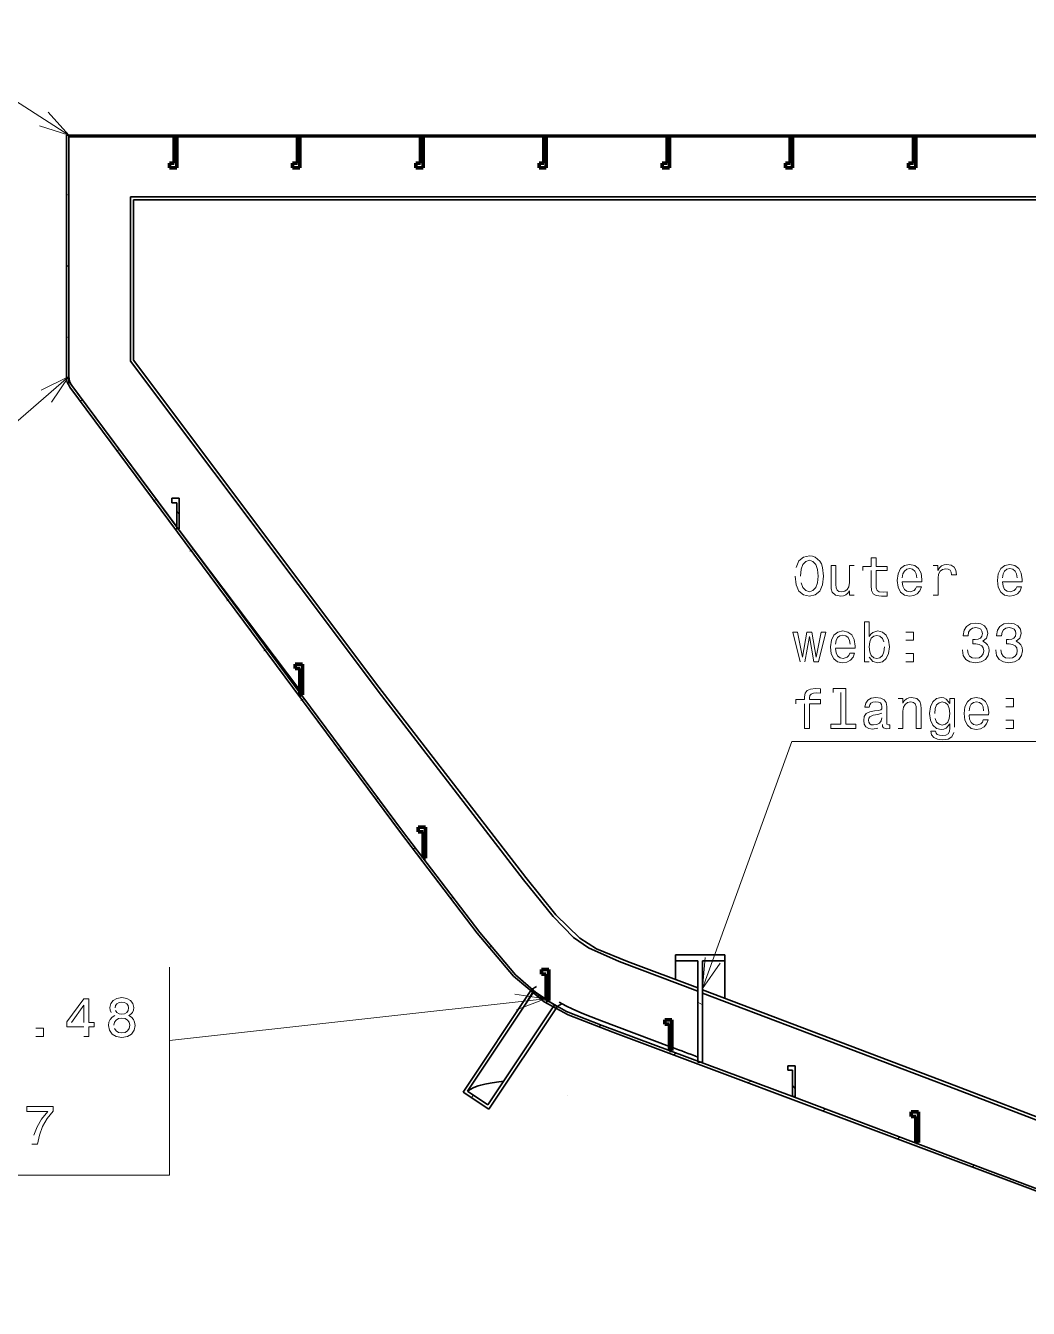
# Model space of a CAD drawing. Extents: x 4.9 to 101.6, y 45 to 121.
# Drawn here: x 20.06 to 47.74, y 48.75 to 84.14 of the extents above; entities that cross this region are included whole.
import ezdxf

# ---------------------------------------------------------------- set-up
doc = ezdxf.new("R2010")
doc.units = 0

msp = doc.modelspace()

# ---------------------------------------------------------------- linework, layer by layer
at = {"color": 5, "lineweight": 13, "ltscale": 0.329288}
msp.add_lwpolyline([(21.25, 81.121), (16.534, 84.139)], dxfattribs=at)
at = {"color": 5, "lineweight": 13}
for points in [[(20.44, 81.378), (21.25, 81.121), (20.677, 81.749)], [(20.773, 73.752), (21.25, 74.457), (20.485, 74.085)], [(41.3, 68.953), (41.327, 68.714), (41.407, 68.538), (41.531, 68.43), (41.693, 68.393), (41.854, 68.43), (41.98, 68.538), (42.058, 68.714), (42.087, 68.953), (42.058, 69.191), (42.024, 69.287), (41.98, 69.367), (41.854, 69.476), (41.778, 69.503), (41.693, 69.514), (41.529, 69.476), (41.405, 69.368), (41.327, 69.192)], [(41.447, 68.953), (41.464, 69.139), (41.514, 69.275), (41.592, 69.358), (41.693, 69.387), (41.793, 69.358), (41.871, 69.273), (41.922, 69.137), (41.94, 68.953), (41.922, 68.768), (41.871, 68.632), (41.793, 68.549), (41.693, 68.521), (41.592, 68.549), (41.514, 68.632), (41.464, 68.767)], [(43.401, 69.102), (43.401, 68.69), (43.41, 68.557), (43.453, 68.465), (43.539, 68.411), (43.684, 68.393), (43.844, 68.4), (43.844, 68.517), (43.727, 68.508), (43.622, 68.52), (43.565, 68.558), (43.54, 68.623), (43.536, 68.713), (43.536, 69.102), (43.844, 69.102), (43.844, 69.217), (43.536, 69.217), (43.536, 69.457), (43.401, 69.457), (43.401, 69.217), (43.168, 69.217), (43.168, 69.102)], [(42.932, 69.244), (42.798, 69.244), (42.798, 68.77), (42.782, 68.659), (42.738, 68.58), (42.669, 68.531), (42.579, 68.515), (42.507, 68.528), (42.461, 68.564), (42.435, 68.627), (42.428, 68.716), (42.428, 69.244), (42.294, 69.244), (42.294, 68.704), (42.298, 68.595), (42.327, 68.505), (42.416, 68.422), (42.559, 68.393), (42.635, 68.404), (42.701, 68.431), (42.758, 68.479), (42.804, 68.547), (42.804, 68.422), (42.932, 68.422)], [(44.26, 68.794), (44.799, 68.794), (44.801, 68.857), (44.776, 69.033), (44.709, 69.165), (44.602, 69.244), (44.459, 69.273), (44.32, 69.243), (44.213, 69.157), (44.144, 69.018), (44.119, 68.834), (44.142, 68.646), (44.211, 68.508), (44.317, 68.422), (44.455, 68.393), (44.574, 68.413), (44.672, 68.465), (44.744, 68.547), (44.785, 68.658), (44.652, 68.658), (44.625, 68.597), (44.585, 68.551), (44.472, 68.514), (44.384, 68.531), (44.318, 68.584), (44.275, 68.672), (44.26, 68.789)], [(44.26, 68.907), (44.277, 69.013), (44.318, 69.091), (44.381, 69.139), (44.464, 69.156), (44.545, 69.139), (44.608, 69.091), (44.646, 69.013), (44.66, 68.907)], [(45.115, 68.422), (45.25, 68.422), (45.25, 68.892), (45.263, 69.005), (45.305, 69.087), (45.372, 69.136), (45.462, 69.152), (45.53, 69.142), (45.58, 69.111), (45.611, 69.059), (45.622, 68.989), (45.758, 68.989), (45.74, 69.113), (45.689, 69.201), (45.605, 69.255), (45.49, 69.273), (45.412, 69.261), (45.344, 69.231), (45.285, 69.178), (45.237, 69.108), (45.237, 69.244), (45.115, 69.244)], [(47.026, 68.794), (47.565, 68.794), (47.567, 68.857), (47.542, 69.033), (47.475, 69.165), (47.368, 69.244), (47.225, 69.273), (47.086, 69.243), (46.979, 69.157), (46.91, 69.018), (46.885, 68.834), (46.908, 68.646), (46.977, 68.508), (47.083, 68.422), (47.221, 68.393), (47.34, 68.413), (47.438, 68.465), (47.51, 68.547), (47.551, 68.658), (47.418, 68.658), (47.391, 68.597), (47.351, 68.551), (47.237, 68.514), (47.15, 68.531), (47.084, 68.584), (47.041, 68.672), (47.026, 68.789)], [(47.026, 68.907), (47.043, 69.013), (47.084, 69.091), (47.147, 69.139), (47.23, 69.156), (47.311, 69.139), (47.374, 69.091), (47.412, 69.013), (47.426, 68.907)], [(43.347, 66.713), (43.447, 66.595), (43.583, 66.557), (43.712, 66.586), (43.815, 66.673), (43.879, 66.812), (43.903, 66.998), (43.879, 67.183), (43.813, 67.321), (43.712, 67.407), (43.583, 67.437), (43.448, 67.397), (43.393, 67.348), (43.347, 67.282), (43.347, 67.685), (43.213, 67.685), (43.213, 66.586), (43.347, 66.586)], [(45.917, 66.919), (45.917, 66.909), (45.942, 66.762), (46.014, 66.651), (46.127, 66.581), (46.277, 66.555), (46.436, 66.581), (46.556, 66.648), (46.633, 66.756), (46.66, 66.893), (46.648, 66.984), (46.614, 67.057), (46.559, 67.114), (46.485, 67.155), (46.585, 67.238), (46.62, 67.37), (46.597, 67.489), (46.531, 67.58), (46.424, 67.636), (46.277, 67.656), (46.139, 67.632), (46.034, 67.564), (45.965, 67.457), (45.942, 67.315), (45.942, 67.304), (46.078, 67.304), (46.09, 67.402), (46.13, 67.472), (46.194, 67.515), (46.285, 67.531), (46.364, 67.518), (46.423, 67.486), (46.458, 67.434), (46.472, 67.364), (46.458, 67.289), (46.421, 67.238), (46.357, 67.207), (46.27, 67.198), (46.21, 67.2), (46.21, 67.079), (46.285, 67.082), (46.381, 67.068), (46.453, 67.031), (46.496, 66.972), (46.512, 66.893), (46.495, 66.805), (46.45, 66.739), (46.38, 66.697), (46.286, 66.684), (46.19, 66.699), (46.119, 66.745), (46.075, 66.818), (46.058, 66.919)], [(46.839, 66.919), (46.839, 66.909), (46.864, 66.762), (46.936, 66.651), (47.049, 66.581), (47.199, 66.555), (47.358, 66.581), (47.478, 66.648), (47.554, 66.756), (47.582, 66.893), (47.57, 66.984), (47.536, 67.057), (47.481, 67.114), (47.407, 67.155), (47.507, 67.238), (47.542, 67.37), (47.519, 67.489), (47.453, 67.58), (47.346, 67.636), (47.199, 67.656), (47.061, 67.632), (46.956, 67.564), (46.887, 67.457), (46.864, 67.315), (46.864, 67.304), (47, 67.304), (47.012, 67.402), (47.052, 67.472), (47.116, 67.515), (47.207, 67.531), (47.286, 67.518), (47.345, 67.486), (47.38, 67.434), (47.394, 67.364), (47.38, 67.289), (47.343, 67.238), (47.279, 67.207), (47.192, 67.198), (47.132, 67.2), (47.132, 67.079), (47.207, 67.082), (47.303, 67.068), (47.375, 67.031), (47.418, 66.972), (47.433, 66.893), (47.417, 66.805), (47.372, 66.739), (47.302, 66.697), (47.208, 66.684), (47.112, 66.699), (47.041, 66.745), (46.997, 66.818), (46.98, 66.919)], [(41.571, 66.586), (41.693, 67.284), (41.816, 66.586), (41.945, 66.586), (42.147, 67.408), (42.016, 67.408), (41.88, 66.71), (41.759, 67.408), (41.626, 67.408), (41.505, 66.71), (41.369, 67.408), (41.24, 67.408), (41.442, 66.586)], [(42.416, 66.958), (42.955, 66.958), (42.957, 67.021), (42.932, 67.197), (42.865, 67.328), (42.758, 67.408), (42.615, 67.437), (42.476, 67.407), (42.369, 67.321), (42.3, 67.181), (42.275, 66.998), (42.298, 66.809), (42.367, 66.671), (42.473, 66.586), (42.611, 66.557), (42.73, 66.576), (42.828, 66.628), (42.9, 66.711), (42.942, 66.821), (42.808, 66.821), (42.781, 66.76), (42.741, 66.714), (42.628, 66.678), (42.54, 66.694), (42.474, 66.748), (42.432, 66.835), (42.416, 66.953)], [(42.416, 67.071), (42.433, 67.177), (42.474, 67.255), (42.537, 67.302), (42.62, 67.319), (42.701, 67.302), (42.764, 67.255), (42.802, 67.177), (42.816, 67.071)], [(43.765, 66.998), (43.75, 66.86), (43.709, 66.759), (43.643, 66.697), (43.56, 66.678), (43.47, 66.697), (43.404, 66.759), (43.363, 66.858), (43.349, 66.998), (43.363, 67.135), (43.404, 67.235), (43.47, 67.295), (43.56, 67.316), (43.643, 67.295), (43.709, 67.233), (43.75, 67.134)], [(44.354, 67.18), (44.565, 67.18), (44.565, 67.408), (44.354, 67.408)], [(44.354, 66.586), (44.565, 66.586), (44.565, 66.814), (44.354, 66.814)], [(41.563, 65.429), (41.563, 64.749), (41.698, 64.749), (41.698, 65.429), (42.004, 65.429), (42.004, 65.544), (41.698, 65.544), (41.698, 65.595), (41.709, 65.656), (41.744, 65.697), (41.804, 65.722), (41.889, 65.731), (42.004, 65.725), (42.004, 65.841), (41.859, 65.849), (41.727, 65.835), (41.635, 65.794), (41.58, 65.722), (41.563, 65.619), (41.563, 65.544), (41.317, 65.544), (41.317, 65.429)], [(42.566, 65.736), (42.566, 64.863), (42.289, 64.863), (42.289, 64.749), (42.977, 64.749), (42.977, 64.863), (42.701, 64.863), (42.701, 65.849), (42.355, 65.849), (42.355, 65.736)], [(43.709, 64.857), (43.709, 64.852), (43.716, 64.8), (43.739, 64.763), (43.836, 64.734), (43.911, 64.746), (43.911, 64.85), (43.879, 64.846), (43.836, 64.866), (43.828, 64.927), (43.828, 65.353), (43.81, 65.461), (43.756, 65.538), (43.663, 65.584), (43.531, 65.601), (43.403, 65.582), (43.308, 65.53), (43.248, 65.449), (43.228, 65.342), (43.228, 65.333), (43.349, 65.333), (43.36, 65.397), (43.393, 65.443), (43.448, 65.471), (43.527, 65.481), (43.602, 65.474), (43.655, 65.451), (43.687, 65.411), (43.698, 65.356), (43.692, 65.291), (43.667, 65.259), (43.606, 65.244), (43.491, 65.232), (43.36, 65.204), (43.266, 65.155), (43.211, 65.079), (43.194, 64.965), (43.21, 64.864), (43.257, 64.789), (43.334, 64.742), (43.439, 64.725), (43.582, 64.757)], [(44.142, 64.749), (44.277, 64.749), (44.277, 65.224), (44.291, 65.333), (44.335, 65.412), (44.404, 65.461), (44.496, 65.48), (44.57, 65.465), (44.615, 65.423), (44.638, 65.354), (44.646, 65.262), (44.646, 64.749), (44.781, 64.749), (44.781, 65.29), (44.775, 65.399), (44.747, 65.489), (44.657, 65.572), (44.516, 65.601), (44.438, 65.59), (44.372, 65.561), (44.315, 65.512), (44.271, 65.446), (44.271, 65.572), (44.142, 65.572)], [(45.704, 64.786), (45.704, 65.572), (45.576, 65.572), (45.576, 65.438), (45.47, 65.559), (45.406, 65.59), (45.334, 65.601), (45.204, 65.57), (45.103, 65.484), (45.037, 65.347), (45.014, 65.161), (45.037, 64.974), (45.103, 64.837), (45.204, 64.749), (45.334, 64.72), (45.407, 64.731), (45.469, 64.758), (45.576, 64.875), (45.576, 64.758), (45.564, 64.667), (45.53, 64.601), (45.465, 64.562), (45.369, 64.549), (45.285, 64.558), (45.225, 64.581), (45.19, 64.621), (45.179, 64.674), (45.049, 64.674), (45.049, 64.668), (45.069, 64.57), (45.13, 64.497), (45.228, 64.449), (45.361, 64.432), (45.521, 64.455), (45.626, 64.52), (45.686, 64.631)], [(45.153, 65.161), (45.167, 65.298), (45.208, 65.399), (45.273, 65.458), (45.358, 65.48), (45.449, 65.458), (45.516, 65.399), (45.557, 65.298), (45.573, 65.161), (45.557, 65.022), (45.516, 64.922), (45.449, 64.861), (45.358, 64.841), (45.273, 64.861), (45.208, 64.922), (45.167, 65.023)], [(46.104, 65.121), (46.643, 65.121), (46.645, 65.184), (46.62, 65.36), (46.553, 65.492), (46.446, 65.572), (46.303, 65.601), (46.164, 65.57), (46.057, 65.484), (45.988, 65.345), (45.963, 65.161), (45.986, 64.973), (46.055, 64.835), (46.161, 64.749), (46.299, 64.72), (46.418, 64.74), (46.516, 64.792), (46.588, 64.875), (46.629, 64.985), (46.496, 64.985), (46.469, 64.924), (46.429, 64.878), (46.315, 64.841), (46.228, 64.858), (46.162, 64.912), (46.119, 64.999), (46.104, 65.117)], [(46.104, 65.235), (46.121, 65.34), (46.162, 65.419), (46.225, 65.466), (46.308, 65.483), (46.389, 65.466), (46.452, 65.419), (46.49, 65.34), (46.504, 65.235)], [(47.12, 65.344), (47.331, 65.344), (47.331, 65.572), (47.12, 65.572)], [(43.694, 65.037), (43.675, 64.958), (43.626, 64.896), (43.553, 64.857), (43.462, 64.843), (43.404, 64.85), (43.363, 64.875), (43.337, 64.918), (43.329, 64.978), (43.335, 65.031), (43.36, 65.069), (43.458, 65.112), (43.582, 65.131), (43.694, 65.167)], [(47.12, 64.749), (47.331, 64.749), (47.331, 64.978), (47.12, 64.978)], [(38.745, 57.576), (41.207, 64.388), (58.75, 64.388)], [(38.817, 58.423), (38.745, 57.576), (39.231, 58.274)], [(8.921, 58.163), (8.921, 52.423), (24.024, 52.423), (24.024, 58.163)], [(33.608, 56.979), (34.4, 57.289), (33.56, 57.417)], [(21.662, 56.249), (21.8, 56.249), (21.8, 56.513), (21.951, 56.513), (21.951, 56.635), (21.8, 56.635), (21.8, 57.289), (21.66, 57.289), (21.195, 56.648), (21.195, 56.513), (21.662, 56.513)], [(21.323, 56.635), (21.662, 57.112), (21.662, 56.635)], [(22.522, 56.822), (22.444, 56.779), (22.391, 56.72), (22.357, 56.645), (22.346, 56.554), (22.371, 56.418), (22.441, 56.312), (22.556, 56.245), (22.712, 56.219), (22.867, 56.245), (22.982, 56.312), (23.052, 56.418), (23.078, 56.554), (23.066, 56.645), (23.034, 56.72), (22.979, 56.779), (22.902, 56.822), (22.963, 56.859), (23.006, 56.91), (23.032, 56.971), (23.042, 57.046), (23.017, 57.155), (22.953, 57.242), (22.849, 57.299), (22.712, 57.32), (22.574, 57.299), (22.47, 57.242), (22.404, 57.155), (22.381, 57.046), (22.389, 56.971), (22.415, 56.91)], [(22.527, 57.034), (22.539, 57.101), (22.576, 57.153), (22.634, 57.185), (22.712, 57.197), (22.789, 57.185), (22.847, 57.153), (22.884, 57.101), (22.898, 57.034), (22.884, 56.965), (22.847, 56.911), (22.789, 56.876), (22.712, 56.865), (22.634, 56.877), (22.576, 56.911), (22.539, 56.965)], [(34.4, 57.289), (24.024, 56.134)], [(22.493, 56.557), (22.507, 56.638), (22.551, 56.7), (22.62, 56.74), (22.712, 56.753), (22.803, 56.74), (22.872, 56.7), (22.916, 56.638), (22.931, 56.557), (22.916, 56.47), (22.872, 56.404), (22.803, 56.361), (22.712, 56.347), (22.62, 56.361), (22.551, 56.404), (22.507, 56.47)], [(20.337, 56.249), (20.549, 56.249), (20.549, 56.478), (20.337, 56.478)], [(20.23, 53.273), (20.385, 53.273), (20.435, 53.526), (20.524, 53.762), (20.65, 53.981), (20.814, 54.186), (20.814, 54.313), (20.085, 54.313), (20.085, 54.174), (20.667, 54.174), (20.498, 53.967), (20.371, 53.751), (20.282, 53.521)]]:
    msp.add_lwpolyline(points, dxfattribs=at)
at = {"color": 7, "lineweight": 35, "ltscale": 0.004}
for points in [[(21.182, 81.121), (21.25, 81.121)], [(21.182, 81.121), (21.25, 81.121)], [(24.158, 81.07), (24.226, 81.07)], [(24.158, 81.07), (24.226, 81.07)], [(27.559, 81.07), (27.628, 81.07)], [(27.559, 81.07), (27.628, 81.07)], [(30.961, 81.07), (31.029, 81.07)], [(30.961, 81.07), (31.029, 81.07)], [(34.362, 81.07), (34.43, 81.07)], [(34.362, 81.07), (34.43, 81.07)], [(37.763, 81.07), (37.831, 81.07)], [(37.763, 81.07), (37.831, 81.07)], [(41.164, 81.07), (41.232, 81.07)], [(41.164, 81.07), (41.232, 81.07)], [(44.566, 81.07), (44.634, 81.07)], [(44.566, 81.07), (44.634, 81.07)], [(24.226, 70.251), (24.294, 70.251)], [(24.226, 70.251), (24.294, 70.251)], [(27.628, 65.672), (27.696, 65.672)], [(27.628, 65.672), (27.696, 65.672)], [(31.029, 61.169), (31.097, 61.169)], [(31.029, 61.169), (31.097, 61.169)], [(34.43, 57.244), (34.498, 57.244)], [(34.43, 57.244), (34.498, 57.244)], [(37.831, 55.858), (37.899, 55.858)], [(37.831, 55.858), (37.899, 55.858)], [(41.232, 54.592), (41.3, 54.592)], [(41.232, 54.592), (41.3, 54.592)], [(44.634, 53.318), (44.702, 53.318)], [(44.634, 53.318), (44.702, 53.318)]]:
    msp.add_lwpolyline(points, dxfattribs=at)
at = {"color": 7, "lineweight": 35, "ltscale": 0.391872}
msp.add_lwpolyline([(21.182, 74.457), (21.182, 81.121)], dxfattribs=at)
msp.add_lwpolyline([(21.182, 74.457), (21.182, 81.121)], dxfattribs=at)
at = {"color": 7, "lineweight": 35}
for points in [[(21.25, 81.121), (91.825, 81.121)], [(21.25, 81.121), (91.825, 81.121)], [(21.25, 81.07), (91.825, 81.07)], [(21.25, 81.07), (91.825, 81.07)], [(22.951, 79.42), (90.125, 79.42)], [(23.036, 79.335), (90.04, 79.335)], [(22.951, 74.878), (29.878, 65.652), (33.803, 60.568), (34.623, 59.557), (35.185, 58.983), (35.594, 58.692), (36.44, 58.316), (38.618, 57.496)], [(23.036, 74.906), (29.809, 65.884), (33.862, 60.631), (34.698, 59.601), (35.352, 58.956), (35.819, 58.668), (36.677, 58.318), (38.618, 57.586)], [(21.276, 74.167), (30.406, 61.872), (32.522, 59.101), (33.521, 57.915), (34.372, 57.199), (35.034, 56.842), (36.263, 56.366), (52.554, 50.255), (56.513, 48.746)], [(21.276, 74.167), (30.406, 61.872), (32.522, 59.101), (33.521, 57.915), (34.372, 57.199), (35.034, 56.842), (36.263, 56.366), (52.552, 50.256), (56.513, 48.746)], [(21.331, 74.207), (30.46, 61.913), (32.597, 59.115), (33.582, 57.95), (34.276, 57.346), (34.99, 56.937), (35.975, 56.546), (41.207, 54.6), (56.538, 48.81)], [(21.331, 74.207), (30.46, 61.913), (32.597, 59.115), (33.582, 57.95), (34.276, 57.346), (34.99, 56.937), (35.975, 56.546), (41.207, 54.6), (56.538, 48.81)], [(27.628, 65.8), (25.158, 69.069), (24.271, 70.251)], [(34.022, 57.543), (34.047, 57.56), (34.073, 57.576), (34.1, 57.593), (34.128, 57.609), (34.158, 57.624)], [(34.022, 57.543), (34.047, 57.56), (34.073, 57.576), (34.1, 57.593), (34.128, 57.609), (34.158, 57.624)], [(38.745, 57.538), (45.564, 54.952), (49.799, 53.331)], [(38.745, 57.447), (45.741, 54.794), (49.799, 53.24)], [(34.728, 57.07), (34.751, 57.085), (34.768, 57.096), (34.786, 57.108), (34.811, 57.122), (34.837, 57.137), (34.864, 57.151)], [(34.728, 57.07), (34.751, 57.085), (34.768, 57.096), (34.786, 57.108), (34.811, 57.122), (34.837, 57.137), (34.864, 57.151)], [(37.831, 55.975), (35.953, 56.682), (35.546, 56.838), (35.39, 56.902), (35.162, 57.002), (34.973, 57.094), (34.786, 57.195)], [(33.256, 55.015), (33.053, 54.99), (32.882, 54.963), (32.738, 54.935), (32.619, 54.905), (32.554, 54.886), (32.476, 54.857), (32.409, 54.828), (32.35, 54.798), (32.283, 54.757), (32.252, 54.736)]]:
    msp.add_lwpolyline(points, dxfattribs=at)
at = {"color": 7, "lineweight": 35, "ltscale": 0.003}
msp.add_lwpolyline([(21.25, 81.07), (21.25, 81.121)], dxfattribs=at)
msp.add_lwpolyline([(21.25, 81.07), (21.25, 81.121)], dxfattribs=at)
at = {"color": 7, "lineweight": 35, "ltscale": 0.391873}
msp.add_lwpolyline([(21.25, 74.457), (21.25, 81.121)], dxfattribs=at)
msp.add_lwpolyline([(21.25, 74.457), (21.25, 81.121)], dxfattribs=at)
at = {"color": 7, "lineweight": 35, "ltscale": 0.397}
msp.add_lwpolyline([(21.25, 74.318), (21.25, 81.07)], dxfattribs=at)
at = {"color": 7, "lineweight": 13, "ltscale": 0.003464}
for points in [[(22.144, 81.07), (22.173, 81.121)], [(22.144, 81.07), (22.173, 81.121)], [(24.107, 81.07), (24.137, 81.121)], [(24.107, 81.07), (24.137, 81.121)], [(26.071, 81.07), (26.101, 81.121)], [(26.071, 81.07), (26.101, 81.121)], [(28.035, 81.07), (28.064, 81.121)], [(28.035, 81.07), (28.064, 81.121)], [(29.999, 81.07), (30.028, 81.121)], [(29.999, 81.07), (30.028, 81.121)], [(31.962, 81.07), (31.992, 81.121)], [(31.962, 81.07), (31.992, 81.121)], [(33.926, 81.07), (33.955, 81.121)], [(33.926, 81.07), (33.955, 81.121)], [(35.89, 81.07), (35.919, 81.121)], [(35.89, 81.07), (35.919, 81.121)], [(37.853, 81.07), (37.883, 81.121)], [(37.853, 81.07), (37.883, 81.121)], [(39.817, 81.07), (39.846, 81.121)], [(39.817, 81.07), (39.846, 81.121)], [(41.781, 81.07), (41.81, 81.121)], [(41.781, 81.07), (41.81, 81.121)], [(43.744, 81.07), (43.774, 81.121)], [(43.744, 81.07), (43.774, 81.121)], [(45.708, 81.07), (45.738, 81.121)], [(45.708, 81.07), (45.738, 81.121)], [(47.672, 81.07), (47.701, 81.121)], [(47.672, 81.07), (47.701, 81.121)]]:
    msp.add_lwpolyline(points, dxfattribs=at)
at = {"color": 7, "lineweight": 140, "ltscale": 0.004}
for points in [[(24.158, 81.07), (24.226, 81.07)], [(24.226, 81.07), (24.158, 81.07)], [(27.559, 81.07), (27.628, 81.07)], [(27.628, 81.07), (27.559, 81.07)], [(30.961, 81.07), (31.029, 81.07)], [(31.029, 81.07), (30.961, 81.07)], [(34.362, 81.07), (34.43, 81.07)], [(34.43, 81.07), (34.362, 81.07)], [(37.763, 81.07), (37.831, 81.07)], [(37.831, 81.07), (37.763, 81.07)], [(41.164, 81.07), (41.232, 81.07)], [(41.232, 81.07), (41.164, 81.07)], [(44.566, 81.07), (44.634, 81.07)], [(44.634, 81.07), (44.566, 81.07)], [(27.696, 65.672), (27.628, 65.672)], [(27.628, 65.672), (27.696, 65.672)], [(31.097, 61.169), (31.029, 61.169)], [(31.029, 61.169), (31.097, 61.169)], [(34.498, 57.244), (34.43, 57.244)], [(34.43, 57.244), (34.498, 57.244)], [(37.899, 55.858), (37.831, 55.858)], [(37.831, 55.858), (37.899, 55.858)], [(44.702, 53.318), (44.634, 53.318)], [(44.634, 53.318), (44.702, 53.318)]]:
    msp.add_lwpolyline(points, dxfattribs=at)
at = {"color": 7, "lineweight": 140, "ltscale": 0.0426}
for points in [[(24.158, 80.345), (24.158, 81.07)], [(24.158, 81.07), (24.158, 80.345)], [(27.559, 80.345), (27.559, 81.07)], [(27.559, 81.07), (27.559, 80.345)], [(30.961, 80.345), (30.961, 81.07)], [(30.961, 81.07), (30.961, 80.345)], [(34.362, 80.345), (34.362, 81.07)], [(34.362, 81.07), (34.362, 80.345)], [(37.763, 80.345), (37.763, 81.07)], [(37.763, 81.07), (37.763, 80.345)], [(41.164, 80.345), (41.164, 81.07)], [(41.164, 81.07), (41.164, 80.345)], [(44.566, 80.345), (44.566, 81.07)], [(44.566, 81.07), (44.566, 80.345)]]:
    msp.add_lwpolyline(points, dxfattribs=at)
at = {"color": 7, "lineweight": 35, "ltscale": 0.0426}
for points in [[(24.158, 80.345), (24.158, 81.07)], [(24.158, 80.345), (24.158, 81.07)], [(27.559, 80.345), (27.559, 81.07)], [(27.559, 80.345), (27.559, 81.07)], [(30.961, 80.345), (30.961, 81.07)], [(30.961, 80.345), (30.961, 81.07)], [(34.362, 80.345), (34.362, 81.07)], [(34.362, 80.345), (34.362, 81.07)], [(37.763, 80.345), (37.763, 81.07)], [(37.763, 80.345), (37.763, 81.07)], [(41.164, 80.345), (41.164, 81.07)], [(41.164, 80.345), (41.164, 81.07)], [(44.566, 80.345), (44.566, 81.07)], [(44.566, 80.345), (44.566, 81.07)]]:
    msp.add_lwpolyline(points, dxfattribs=at)
at = {"color": 7, "lineweight": 140, "ltscale": 0.05}
for points in [[(24.226, 81.07), (24.226, 80.219)], [(24.226, 80.219), (24.226, 81.07)], [(27.628, 81.07), (27.628, 80.219)], [(27.628, 80.219), (27.628, 81.07)], [(31.029, 81.07), (31.029, 80.219)], [(31.029, 80.219), (31.029, 81.07)], [(34.43, 81.07), (34.43, 80.219)], [(34.43, 80.219), (34.43, 81.07)], [(37.831, 81.07), (37.831, 80.219)], [(37.831, 80.219), (37.831, 81.07)], [(41.232, 81.07), (41.232, 80.219)], [(41.232, 80.219), (41.232, 81.07)], [(44.634, 81.07), (44.634, 80.219)], [(44.634, 80.219), (44.634, 81.07)]]:
    msp.add_lwpolyline(points, dxfattribs=at)
at = {"color": 7, "lineweight": 35, "ltscale": 0.05}
for points in [[(24.226, 81.07), (24.226, 80.219)], [(24.226, 81.07), (24.226, 80.219)], [(27.628, 81.07), (27.628, 80.219)], [(27.628, 81.07), (27.628, 80.219)], [(31.029, 81.07), (31.029, 80.219)], [(31.029, 81.07), (31.029, 80.219)], [(34.43, 81.07), (34.43, 80.219)], [(34.43, 81.07), (34.43, 80.219)], [(37.831, 81.07), (37.831, 80.219)], [(37.831, 81.07), (37.831, 80.219)], [(41.232, 81.07), (41.232, 80.219)], [(41.232, 81.07), (41.232, 80.219)], [(44.634, 81.07), (44.634, 80.219)], [(44.634, 81.07), (44.634, 80.219)]]:
    msp.add_lwpolyline(points, dxfattribs=at)
at = {"color": 7, "lineweight": 140, "ltscale": 0.00775}
for points in [[(24.026, 80.345), (24.158, 80.345)], [(24.158, 80.345), (24.026, 80.345)], [(27.428, 80.345), (27.559, 80.345)], [(27.559, 80.345), (27.428, 80.345)], [(30.829, 80.345), (30.961, 80.345)], [(30.961, 80.345), (30.829, 80.345)], [(34.23, 80.345), (34.362, 80.345)], [(34.362, 80.345), (34.23, 80.345)], [(37.631, 80.345), (37.763, 80.345)], [(37.763, 80.345), (37.631, 80.345)], [(41.033, 80.345), (41.164, 80.345)], [(41.164, 80.345), (41.033, 80.345)], [(44.434, 80.345), (44.566, 80.345)], [(44.566, 80.345), (44.434, 80.345)], [(27.628, 66.397), (27.496, 66.397)], [(27.496, 66.397), (27.628, 66.397)], [(31.029, 61.893), (30.897, 61.893)], [(30.897, 61.893), (31.029, 61.893)], [(34.43, 57.969), (34.298, 57.969)], [(34.298, 57.969), (34.43, 57.969)], [(37.831, 56.583), (37.699, 56.583)], [(37.699, 56.583), (37.831, 56.583)], [(44.634, 54.043), (44.502, 54.043)], [(44.502, 54.043), (44.634, 54.043)]]:
    msp.add_lwpolyline(points, dxfattribs=at)
at = {"color": 7, "lineweight": 140, "ltscale": 0.0074}
for points in [[(24.026, 80.219), (24.026, 80.345)], [(24.026, 80.345), (24.026, 80.219)], [(27.428, 80.219), (27.428, 80.345)], [(27.428, 80.345), (27.428, 80.219)], [(30.829, 80.219), (30.829, 80.345)], [(30.829, 80.345), (30.829, 80.219)], [(34.23, 80.219), (34.23, 80.345)], [(34.23, 80.345), (34.23, 80.219)], [(37.631, 80.219), (37.631, 80.345)], [(37.631, 80.345), (37.631, 80.219)], [(41.033, 80.219), (41.033, 80.345)], [(41.033, 80.345), (41.033, 80.219)], [(44.434, 80.219), (44.434, 80.345)], [(44.434, 80.345), (44.434, 80.219)]]:
    msp.add_lwpolyline(points, dxfattribs=at)
at = {"color": 7, "lineweight": 35, "ltscale": 0.00775}
for points in [[(24.026, 80.345), (24.158, 80.345)], [(24.026, 80.345), (24.158, 80.345)], [(27.428, 80.345), (27.559, 80.345)], [(27.428, 80.345), (27.559, 80.345)], [(30.829, 80.345), (30.961, 80.345)], [(30.829, 80.345), (30.961, 80.345)], [(34.23, 80.345), (34.362, 80.345)], [(34.23, 80.345), (34.362, 80.345)], [(37.631, 80.345), (37.763, 80.345)], [(37.631, 80.345), (37.763, 80.345)], [(41.033, 80.345), (41.164, 80.345)], [(41.033, 80.345), (41.164, 80.345)], [(44.434, 80.345), (44.566, 80.345)], [(44.434, 80.345), (44.566, 80.345)], [(24.226, 70.976), (24.095, 70.976)], [(24.226, 70.976), (24.095, 70.976)], [(27.628, 66.397), (27.496, 66.397)], [(27.628, 66.397), (27.496, 66.397)], [(31.029, 61.893), (30.897, 61.893)], [(31.029, 61.893), (30.897, 61.893)], [(34.43, 57.969), (34.298, 57.969)], [(34.43, 57.969), (34.298, 57.969)], [(37.831, 56.583), (37.699, 56.583)], [(37.831, 56.583), (37.699, 56.583)], [(41.232, 55.316), (41.101, 55.316)], [(41.232, 55.316), (41.101, 55.316)], [(44.634, 54.043), (44.502, 54.043)], [(44.634, 54.043), (44.502, 54.043)]]:
    msp.add_lwpolyline(points, dxfattribs=at)
at = {"color": 7, "lineweight": 35, "ltscale": 0.0074}
for points in [[(24.026, 80.219), (24.026, 80.345)], [(24.026, 80.219), (24.026, 80.345)], [(27.428, 80.219), (27.428, 80.345)], [(27.428, 80.219), (27.428, 80.345)], [(30.829, 80.219), (30.829, 80.345)], [(30.829, 80.219), (30.829, 80.345)], [(34.23, 80.219), (34.23, 80.345)], [(34.23, 80.219), (34.23, 80.345)], [(37.631, 80.219), (37.631, 80.345)], [(37.631, 80.219), (37.631, 80.345)], [(41.033, 80.219), (41.033, 80.345)], [(41.033, 80.219), (41.033, 80.345)], [(44.434, 80.219), (44.434, 80.345)], [(44.434, 80.219), (44.434, 80.345)], [(24.095, 70.976), (24.095, 71.102)], [(24.095, 70.976), (24.095, 71.102)], [(37.699, 56.583), (37.699, 56.709)], [(37.699, 56.583), (37.699, 56.709)], [(41.101, 55.316), (41.101, 55.442)], [(41.101, 55.316), (41.101, 55.442)], [(44.502, 54.043), (44.502, 54.169)], [(44.502, 54.043), (44.502, 54.169)]]:
    msp.add_lwpolyline(points, dxfattribs=at)
at = {"color": 7, "lineweight": 140, "ltscale": 0.01175}
for points in [[(24.226, 80.219), (24.026, 80.219)], [(24.026, 80.219), (24.226, 80.219)], [(27.628, 80.219), (27.428, 80.219)], [(27.428, 80.219), (27.628, 80.219)], [(31.029, 80.219), (30.829, 80.219)], [(30.829, 80.219), (31.029, 80.219)], [(34.43, 80.219), (34.23, 80.219)], [(34.23, 80.219), (34.43, 80.219)], [(37.831, 80.219), (37.631, 80.219)], [(37.631, 80.219), (37.831, 80.219)], [(41.232, 80.219), (41.033, 80.219)], [(41.033, 80.219), (41.232, 80.219)], [(44.634, 80.219), (44.434, 80.219)], [(44.434, 80.219), (44.634, 80.219)], [(27.496, 66.522), (27.696, 66.522)], [(27.696, 66.522), (27.496, 66.522)], [(30.897, 62.019), (31.097, 62.019)], [(31.097, 62.019), (30.897, 62.019)], [(34.298, 58.095), (34.498, 58.095)], [(34.498, 58.095), (34.298, 58.095)], [(37.699, 56.709), (37.899, 56.709)], [(37.899, 56.709), (37.699, 56.709)], [(44.502, 54.169), (44.702, 54.169)], [(44.702, 54.169), (44.502, 54.169)]]:
    msp.add_lwpolyline(points, dxfattribs=at)
at = {"color": 7, "lineweight": 35, "ltscale": 0.01175}
for points in [[(24.226, 80.219), (24.026, 80.219)], [(24.226, 80.219), (24.026, 80.219)], [(27.628, 80.219), (27.428, 80.219)], [(27.628, 80.219), (27.428, 80.219)], [(31.029, 80.219), (30.829, 80.219)], [(31.029, 80.219), (30.829, 80.219)], [(34.43, 80.219), (34.23, 80.219)], [(34.43, 80.219), (34.23, 80.219)], [(37.831, 80.219), (37.631, 80.219)], [(37.831, 80.219), (37.631, 80.219)], [(41.232, 80.219), (41.033, 80.219)], [(41.232, 80.219), (41.033, 80.219)], [(44.634, 80.219), (44.434, 80.219)], [(44.634, 80.219), (44.434, 80.219)], [(24.095, 71.102), (24.294, 71.102)], [(24.095, 71.102), (24.294, 71.102)], [(27.496, 66.522), (27.696, 66.522)], [(27.496, 66.522), (27.696, 66.522)], [(30.897, 62.019), (31.097, 62.019)], [(30.897, 62.019), (31.097, 62.019)], [(34.298, 58.095), (34.498, 58.095)], [(34.298, 58.095), (34.498, 58.095)], [(37.699, 56.709), (37.899, 56.709)], [(37.699, 56.709), (37.899, 56.709)], [(41.101, 55.442), (41.3, 55.442)], [(41.101, 55.442), (41.3, 55.442)], [(44.502, 54.169), (44.702, 54.169)], [(44.502, 54.169), (44.702, 54.169)]]:
    msp.add_lwpolyline(points, dxfattribs=at)
at = {"color": 7, "lineweight": 13, "ltscale": 0.004619}
for points in [[(21.182, 79.453), (21.25, 79.492)], [(21.182, 79.453), (21.25, 79.492)], [(21.182, 77.489), (21.25, 77.528)], [(21.182, 77.489), (21.25, 77.528)], [(21.182, 75.525), (21.25, 75.564)], [(21.182, 75.525), (21.25, 75.564)]]:
    msp.add_lwpolyline(points, dxfattribs=at)
at = {"color": 7, "lineweight": 35, "ltscale": 0.267092}
msp.add_lwpolyline([(22.951, 74.878), (22.951, 79.42)], dxfattribs=at)
at = {"color": 7, "lineweight": 35, "ltscale": 0.260445}
msp.add_lwpolyline([(23.036, 74.906), (23.036, 79.335)], dxfattribs=at)
at = {"color": 5, "lineweight": 13, "ltscale": 0.424822}
msp.add_lwpolyline([(21.25, 74.457), (15.789, 69.727)], dxfattribs=at)
at = {"color": 7, "lineweight": 35}
for points in [[(21.182, 74.457, 0.158489), (21.276, 74.167)], [(21.182, 74.457, 0.158489), (21.276, 74.167)], [(21.25, 74.457, 0.158489), (21.331, 74.207)], [(21.25, 74.457, 0.158489), (21.331, 74.207)], [(38.618, 55.678, 0.000089), (37.899, 55.949)]]:
    msp.add_lwpolyline(points, format="xyb", dxfattribs=at)
at = {"color": 7, "lineweight": 13}
msp.add_lwpolyline([(21.25, 74.457), (21.25, 74.457), (21.25, 74.458), (21.25, 74.458), (21.25, 74.459), (21.25, 74.459), (21.25, 74.46)], dxfattribs=at)
at = {"color": 7, "lineweight": 35, "ltscale": 0.293511}
msp.add_lwpolyline([(24.226, 70.311), (21.25, 74.318)], dxfattribs=at)
at = {"color": 7, "lineweight": 13}
msp.add_lwpolyline([(21.331, 74.207, 0.016252), (21.333, 74.206)], format="xyb", dxfattribs=at)
at = {"color": 7, "lineweight": 13, "ltscale": 0.004023}
for points in [[(21.559, 73.779), (21.618, 73.813)], [(21.559, 73.779), (21.618, 73.813)], [(22.567, 72.397), (22.626, 72.431)], [(22.567, 72.397), (22.626, 72.431)]]:
    msp.add_lwpolyline(points, dxfattribs=at)
at = {"color": 7, "lineweight": 13, "ltscale": 0.004024}
msp.add_lwpolyline([(23.578, 71.017), (23.637, 71.052)], dxfattribs=at)
msp.add_lwpolyline([(23.578, 71.017), (23.637, 71.052)], dxfattribs=at)
at = {"color": 7, "lineweight": 13, "ltscale": 0.001007}
msp.add_lwpolyline([(24.103, 70.976), (24.095, 70.991)], dxfattribs=at)
msp.add_lwpolyline([(24.103, 70.976), (24.095, 70.991)], dxfattribs=at)
at = {"color": 7, "lineweight": 35, "ltscale": 0.042599}
msp.add_lwpolyline([(24.226, 70.251), (24.226, 70.976)], dxfattribs=at)
msp.add_lwpolyline([(24.226, 70.251), (24.226, 70.976)], dxfattribs=at)
at = {"color": 7, "lineweight": 35, "ltscale": 0.049999}
msp.add_lwpolyline([(24.294, 71.102), (24.294, 70.251)], dxfattribs=at)
msp.add_lwpolyline([(24.294, 71.102), (24.294, 70.251)], dxfattribs=at)
at = {"color": 7, "lineweight": 13, "ltscale": 0.008}
for points in [[(24.294, 70.644), (24.226, 70.762)], [(24.294, 70.644), (24.226, 70.762)], [(41.3, 54.794), (41.232, 54.912)], [(41.3, 54.794), (41.232, 54.912)]]:
    msp.add_lwpolyline(points, dxfattribs=at)
at = {"color": 7, "lineweight": 13, "ltscale": 0.004025}
msp.add_lwpolyline([(24.593, 69.64), (24.652, 69.674)], dxfattribs=at)
msp.add_lwpolyline([(24.593, 69.64), (24.652, 69.674)], dxfattribs=at)
at = {"color": 7, "lineweight": 13, "ltscale": 0.004027}
for points in [[(25.611, 68.264), (25.67, 68.298)], [(25.611, 68.264), (25.67, 68.298)], [(26.632, 66.89), (26.692, 66.924)], [(26.632, 66.89), (26.692, 66.924)]]:
    msp.add_lwpolyline(points, dxfattribs=at)
at = {"color": 7, "lineweight": 140, "ltscale": 0.001057}
for points in [[(27.496, 66.504), (27.496, 66.522)], [(27.496, 66.522), (27.496, 66.504)], [(27.496, 66.486), (27.496, 66.504)], [(27.496, 66.504), (27.496, 66.486)], [(27.496, 66.469), (27.496, 66.486)], [(27.496, 66.486), (27.496, 66.469)], [(27.496, 66.451), (27.496, 66.469)], [(27.496, 66.469), (27.496, 66.451)], [(27.496, 66.433), (27.496, 66.451)], [(27.496, 66.451), (27.496, 66.433)], [(27.496, 66.415), (27.496, 66.433)], [(27.496, 66.433), (27.496, 66.415)], [(27.496, 66.397), (27.496, 66.415)], [(27.496, 66.415), (27.496, 66.397)], [(30.897, 62.001), (30.897, 62.019)], [(30.897, 62.019), (30.897, 62.001)], [(30.897, 61.983), (30.897, 62.001)], [(30.897, 62.001), (30.897, 61.983)], [(30.897, 61.965), (30.897, 61.983)], [(30.897, 61.983), (30.897, 61.965)], [(30.897, 61.947), (30.897, 61.965)], [(30.897, 61.965), (30.897, 61.947)], [(30.897, 61.929), (30.897, 61.947)], [(30.897, 61.947), (30.897, 61.929)], [(30.897, 61.911), (30.897, 61.929)], [(30.897, 61.929), (30.897, 61.911)], [(30.897, 61.893), (30.897, 61.911)], [(30.897, 61.911), (30.897, 61.893)], [(34.298, 58.077), (34.298, 58.095)], [(34.298, 58.095), (34.298, 58.077)], [(34.298, 58.059), (34.298, 58.077)], [(34.298, 58.077), (34.298, 58.059)], [(34.298, 58.041), (34.298, 58.059)], [(34.298, 58.059), (34.298, 58.041)], [(34.298, 58.023), (34.298, 58.041)], [(34.298, 58.041), (34.298, 58.023)], [(34.298, 58.005), (34.298, 58.023)], [(34.298, 58.023), (34.298, 58.005)], [(34.298, 57.987), (34.298, 58.005)], [(34.298, 58.005), (34.298, 57.987)], [(34.298, 57.969), (34.298, 57.987)], [(34.298, 57.987), (34.298, 57.969)], [(37.699, 56.691), (37.699, 56.709)], [(37.699, 56.709), (37.699, 56.691)], [(37.699, 56.673), (37.699, 56.691)], [(37.699, 56.691), (37.699, 56.673)], [(37.699, 56.655), (37.699, 56.673)], [(37.699, 56.673), (37.699, 56.655)], [(37.699, 56.637), (37.699, 56.655)], [(37.699, 56.655), (37.699, 56.637)], [(37.699, 56.619), (37.699, 56.637)], [(37.699, 56.637), (37.699, 56.619)], [(37.699, 56.601), (37.699, 56.619)], [(37.699, 56.619), (37.699, 56.601)], [(37.699, 56.583), (37.699, 56.601)], [(37.699, 56.601), (37.699, 56.583)], [(44.502, 54.151), (44.502, 54.169)], [(44.502, 54.169), (44.502, 54.151)], [(44.502, 54.133), (44.502, 54.151)], [(44.502, 54.151), (44.502, 54.133)], [(44.502, 54.115), (44.502, 54.133)], [(44.502, 54.133), (44.502, 54.115)], [(44.502, 54.097), (44.502, 54.115)], [(44.502, 54.115), (44.502, 54.097)], [(44.502, 54.079), (44.502, 54.097)], [(44.502, 54.097), (44.502, 54.079)], [(44.502, 54.061), (44.502, 54.079)], [(44.502, 54.079), (44.502, 54.061)], [(44.502, 54.043), (44.502, 54.061)], [(44.502, 54.061), (44.502, 54.043)]]:
    msp.add_lwpolyline(points, dxfattribs=at)
at = {"color": 7, "lineweight": 35, "ltscale": 0.007399}
msp.add_lwpolyline([(27.496, 66.397), (27.496, 66.522)], dxfattribs=at)
msp.add_lwpolyline([(27.496, 66.397), (27.496, 66.522)], dxfattribs=at)
at = {"color": 7, "lineweight": 140, "ltscale": 0.006085}
for points in [[(27.628, 66.293), (27.628, 66.397)], [(27.628, 66.397), (27.628, 66.293)], [(27.628, 66.19), (27.628, 66.293)], [(27.628, 66.293), (27.628, 66.19)], [(27.628, 66.086), (27.628, 66.19)], [(27.628, 66.19), (27.628, 66.086)], [(27.628, 65.983), (27.628, 66.086)], [(27.628, 66.086), (27.628, 65.983)], [(27.628, 65.879), (27.628, 65.983)], [(27.628, 65.983), (27.628, 65.879)], [(27.628, 65.776), (27.628, 65.879)], [(27.628, 65.879), (27.628, 65.776)], [(27.628, 65.672), (27.628, 65.776)], [(27.628, 65.776), (27.628, 65.672)]]:
    msp.add_lwpolyline(points, dxfattribs=at)
at = {"color": 7, "lineweight": 35, "ltscale": 0.042594}
msp.add_lwpolyline([(27.628, 65.672), (27.628, 66.397)], dxfattribs=at)
msp.add_lwpolyline([(27.628, 65.672), (27.628, 66.397)], dxfattribs=at)
at = {"color": 7, "lineweight": 140, "ltscale": 0.007142}
for points in [[(27.696, 66.522), (27.696, 66.401)], [(27.696, 66.401), (27.696, 66.522)], [(27.696, 66.401), (27.696, 66.28)], [(27.696, 66.28), (27.696, 66.401)], [(27.696, 66.28), (27.696, 66.158)], [(27.696, 66.158), (27.696, 66.28)], [(27.696, 66.158), (27.696, 66.037)], [(27.696, 66.037), (27.696, 66.158)], [(27.696, 66.037), (27.696, 65.915)], [(27.696, 65.915), (27.696, 66.037)], [(27.696, 65.915), (27.696, 65.794)], [(27.696, 65.794), (27.696, 65.915)]]:
    msp.add_lwpolyline(points, dxfattribs=at)
at = {"color": 7, "lineweight": 35, "ltscale": 0.049993}
msp.add_lwpolyline([(27.696, 66.522), (27.696, 65.672)], dxfattribs=at)
msp.add_lwpolyline([(27.696, 66.522), (27.696, 65.672)], dxfattribs=at)
at = {"color": 7, "lineweight": 13, "ltscale": 0.004029}
msp.add_lwpolyline([(27.657, 65.518), (27.717, 65.552)], dxfattribs=at)
msp.add_lwpolyline([(27.657, 65.518), (27.717, 65.552)], dxfattribs=at)
at = {"color": 7, "lineweight": 140, "ltscale": 0.007141}
for points in [[(27.696, 65.794), (27.696, 65.672)], [(27.696, 65.672), (27.696, 65.794)]]:
    msp.add_lwpolyline(points, dxfattribs=at)
at = {"color": 7, "lineweight": 13, "ltscale": 0.00403}
msp.add_lwpolyline([(28.686, 64.148), (28.745, 64.182)], dxfattribs=at)
msp.add_lwpolyline([(28.686, 64.148), (28.745, 64.182)], dxfattribs=at)
at = {"color": 7, "lineweight": 13, "ltscale": 0.004032}
msp.add_lwpolyline([(29.718, 62.78), (29.777, 62.814)], dxfattribs=at)
msp.add_lwpolyline([(29.718, 62.78), (29.777, 62.814)], dxfattribs=at)
at = {"color": 7, "lineweight": 35, "ltscale": 0.007401}
for points in [[(30.897, 61.893), (30.897, 62.019)], [(30.897, 61.893), (30.897, 62.019)], [(34.298, 57.969), (34.298, 58.095)], [(34.298, 57.969), (34.298, 58.095)]]:
    msp.add_lwpolyline(points, dxfattribs=at)
at = {"color": 7, "lineweight": 140, "ltscale": 0.007144}
for points in [[(31.097, 62.019), (31.097, 61.898)], [(31.097, 61.898), (31.097, 62.019)], [(31.097, 61.898), (31.097, 61.776)], [(31.097, 61.776), (31.097, 61.898)], [(31.097, 61.776), (31.097, 61.655)], [(31.097, 61.655), (31.097, 61.776)], [(31.097, 61.655), (31.097, 61.533)], [(31.097, 61.533), (31.097, 61.655)], [(31.097, 61.533), (31.097, 61.412)], [(31.097, 61.412), (31.097, 61.533)], [(31.097, 61.412), (31.097, 61.29)], [(31.097, 61.29), (31.097, 61.412)], [(31.097, 61.29), (31.097, 61.169)], [(31.097, 61.169), (31.097, 61.29)], [(34.498, 58.095), (34.498, 57.973)], [(34.498, 57.973), (34.498, 58.095)], [(34.498, 57.973), (34.498, 57.852)], [(34.498, 57.852), (34.498, 57.973)], [(34.498, 57.852), (34.498, 57.73)], [(34.498, 57.73), (34.498, 57.852)], [(34.498, 57.73), (34.498, 57.609)], [(34.498, 57.609), (34.498, 57.73)], [(34.498, 57.609), (34.498, 57.487)], [(34.498, 57.487), (34.498, 57.609)], [(34.498, 57.487), (34.498, 57.366)], [(34.498, 57.366), (34.498, 57.487)], [(34.498, 57.366), (34.498, 57.244)], [(34.498, 57.244), (34.498, 57.366)]]:
    msp.add_lwpolyline(points, dxfattribs=at)
at = {"color": 7, "lineweight": 35, "ltscale": 0.050006}
msp.add_lwpolyline([(31.097, 62.019), (31.097, 61.169)], dxfattribs=at)
msp.add_lwpolyline([(31.097, 62.019), (31.097, 61.169)], dxfattribs=at)
at = {"color": 7, "lineweight": 140, "ltscale": 0.006087}
for points in [[(31.029, 61.79), (31.029, 61.893)], [(31.029, 61.893), (31.029, 61.79)], [(31.029, 61.583), (31.029, 61.686)], [(31.029, 61.686), (31.029, 61.583)], [(31.029, 61.272), (31.029, 61.376)], [(31.029, 61.376), (31.029, 61.272)], [(34.43, 57.866), (34.43, 57.969)], [(34.43, 57.969), (34.43, 57.866)], [(34.43, 57.762), (34.43, 57.866)], [(34.43, 57.866), (34.43, 57.762)], [(34.43, 57.659), (34.43, 57.762)], [(34.43, 57.762), (34.43, 57.659)], [(34.43, 57.555), (34.43, 57.659)], [(34.43, 57.659), (34.43, 57.555)], [(34.43, 57.452), (34.43, 57.555)], [(34.43, 57.555), (34.43, 57.452)], [(34.43, 57.348), (34.43, 57.452)], [(34.43, 57.452), (34.43, 57.348)], [(34.43, 57.244), (34.43, 57.348)], [(34.43, 57.348), (34.43, 57.244)]]:
    msp.add_lwpolyline(points, dxfattribs=at)
at = {"color": 7, "lineweight": 35, "ltscale": 0.042606}
msp.add_lwpolyline([(31.029, 61.169), (31.029, 61.893)], dxfattribs=at)
msp.add_lwpolyline([(31.029, 61.169), (31.029, 61.893)], dxfattribs=at)
at = {"color": 7, "lineweight": 140, "ltscale": 0.006086}
for points in [[(31.029, 61.686), (31.029, 61.79)], [(31.029, 61.79), (31.029, 61.686)], [(31.029, 61.479), (31.029, 61.583)], [(31.029, 61.583), (31.029, 61.479)], [(31.029, 61.376), (31.029, 61.479)], [(31.029, 61.479), (31.029, 61.376)], [(31.029, 61.169), (31.029, 61.272)], [(31.029, 61.272), (31.029, 61.169)], [(37.831, 56.479), (37.831, 56.583)], [(37.831, 56.583), (37.831, 56.479)], [(37.831, 56.376), (37.831, 56.479)], [(37.831, 56.479), (37.831, 56.376)], [(37.831, 56.272), (37.831, 56.376)], [(37.831, 56.376), (37.831, 56.272)], [(37.831, 56.169), (37.831, 56.272)], [(37.831, 56.272), (37.831, 56.169)], [(37.831, 56.065), (37.831, 56.169)], [(37.831, 56.169), (37.831, 56.065)], [(37.831, 55.962), (37.831, 56.065)], [(37.831, 56.065), (37.831, 55.962)], [(37.831, 55.858), (37.831, 55.962)], [(37.831, 55.962), (37.831, 55.858)], [(44.634, 53.939), (44.634, 54.043)], [(44.634, 54.043), (44.634, 53.939)], [(44.634, 53.836), (44.634, 53.939)], [(44.634, 53.939), (44.634, 53.836)], [(44.634, 53.732), (44.634, 53.836)], [(44.634, 53.836), (44.634, 53.732)], [(44.634, 53.629), (44.634, 53.732)], [(44.634, 53.732), (44.634, 53.629)], [(44.634, 53.525), (44.634, 53.629)], [(44.634, 53.629), (44.634, 53.525)], [(44.634, 53.422), (44.634, 53.525)], [(44.634, 53.525), (44.634, 53.422)], [(44.634, 53.318), (44.634, 53.422)], [(44.634, 53.422), (44.634, 53.318)]]:
    msp.add_lwpolyline(points, dxfattribs=at)
at = {"color": 7, "lineweight": 13, "ltscale": 0.004033}
msp.add_lwpolyline([(30.754, 61.414), (30.813, 61.449)], dxfattribs=at)
msp.add_lwpolyline([(30.754, 61.414), (30.813, 61.449)], dxfattribs=at)
at = {"color": 7, "lineweight": 13, "ltscale": 0.004034}
msp.add_lwpolyline([(31.793, 60.051), (31.853, 60.085)], dxfattribs=at)
msp.add_lwpolyline([(31.793, 60.051), (31.853, 60.085)], dxfattribs=at)
at = {"color": 7, "lineweight": 13, "ltscale": 0.00405}
msp.add_lwpolyline([(32.844, 58.694), (32.903, 58.728)], dxfattribs=at)
msp.add_lwpolyline([(32.844, 58.694), (32.903, 58.728)], dxfattribs=at)
at = {"color": 7, "lineweight": 35, "ltscale": 0.01}
for points in [[(38.001, 58.333), (38.001, 58.503)], [(38.001, 58.333), (38.001, 58.503)], [(39.362, 58.333), (39.362, 58.503)], [(39.362, 58.333), (39.362, 58.503)]]:
    msp.add_lwpolyline(points, dxfattribs=at)
at = {"color": 7, "lineweight": 35, "ltscale": 0.08}
msp.add_lwpolyline([(38.001, 58.503), (39.362, 58.503)], dxfattribs=at)
msp.add_lwpolyline([(38.001, 58.503), (39.362, 58.503)], dxfattribs=at)
at = {"color": 7, "lineweight": 35, "ltscale": 0.050008}
msp.add_lwpolyline([(34.498, 58.095), (34.498, 57.244)], dxfattribs=at)
msp.add_lwpolyline([(34.498, 58.095), (34.498, 57.244)], dxfattribs=at)
at = {"color": 7, "lineweight": 35, "ltscale": 0.03625}
for points in [[(38.001, 58.333), (38.618, 58.333)], [(38.001, 58.333), (38.618, 58.333)], [(38.745, 58.333), (39.362, 58.333)], [(38.745, 58.333), (39.362, 58.333)]]:
    msp.add_lwpolyline(points, dxfattribs=at)
at = {"color": 7, "lineweight": 35, "ltscale": 0.03021}
msp.add_lwpolyline([(38.001, 57.819), (38.001, 58.333)], dxfattribs=at)
at = {"color": 7, "lineweight": 35, "ltscale": 0.164087}
for points in [[(38.618, 58.333), (38.618, 55.542)], [(38.618, 58.333), (38.618, 55.542)], [(38.745, 58.333), (38.745, 55.542)], [(38.745, 58.333), (38.745, 55.542)]]:
    msp.add_lwpolyline(points, dxfattribs=at)
at = {"color": 7, "lineweight": 35, "ltscale": 0.060391}
msp.add_lwpolyline([(39.362, 57.306), (39.362, 58.333)], dxfattribs=at)
at = {"color": 7, "lineweight": 35, "ltscale": 0.042607}
msp.add_lwpolyline([(34.43, 57.244), (34.43, 57.969)], dxfattribs=at)
msp.add_lwpolyline([(34.43, 57.244), (34.43, 57.969)], dxfattribs=at)
at = {"color": 7, "lineweight": 35, "ltscale": 0.200049}
msp.add_lwpolyline([(34.022, 57.543), (32.134, 54.712)], dxfattribs=at)
msp.add_lwpolyline([(34.022, 57.543), (32.134, 54.712)], dxfattribs=at)
msp.add_lwpolyline([(34.022, 57.543), (32.134, 54.712)], dxfattribs=at)
msp.add_lwpolyline([(34.022, 57.543), (32.134, 54.712)], dxfattribs=at)
at = {"color": 7, "lineweight": 35, "ltscale": 0.195038}
msp.add_lwpolyline([(34.092, 57.495), (32.252, 54.736)], dxfattribs=at)
msp.add_lwpolyline([(34.092, 57.495), (32.252, 54.736)], dxfattribs=at)
at = {"color": 7, "lineweight": 13, "ltscale": 0.024625}
msp.add_lwpolyline([(33.86, 57.148), (34.07, 57.51)], dxfattribs=at)
msp.add_lwpolyline([(33.86, 57.148), (34.07, 57.51)], dxfattribs=at)
at = {"color": 7, "lineweight": 35, "ltscale": 0.050002}
for points in [[(34.022, 57.543), (34.728, 57.07)], [(34.022, 57.543), (34.728, 57.07)], [(37.899, 56.709), (37.899, 55.858)], [(37.899, 56.709), (37.899, 55.858)], [(32.841, 54.241), (32.134, 54.712)], [(32.841, 54.241), (32.134, 54.712)], [(32.841, 54.241), (32.134, 54.712)], [(32.841, 54.241), (32.134, 54.712)]]:
    msp.add_lwpolyline(points, dxfattribs=at)
at = {"color": 7, "lineweight": 35, "ltscale": 0.005}
for points in [[(34.022, 57.543), (34.092, 57.495)], [(34.022, 57.543), (34.092, 57.495)], [(34.657, 57.117), (34.728, 57.07)], [(34.657, 57.117), (34.728, 57.07)]]:
    msp.add_lwpolyline(points, dxfattribs=at)
at = {"color": 7, "lineweight": 13, "ltscale": 0.004301}
msp.add_lwpolyline([(34.053, 57.428), (34.116, 57.465)], dxfattribs=at)
msp.add_lwpolyline([(34.053, 57.428), (34.116, 57.465)], dxfattribs=at)
at = {"color": 7, "lineweight": 35, "ltscale": 0.194956}
msp.add_lwpolyline([(34.657, 57.117), (32.818, 54.359)], dxfattribs=at)
msp.add_lwpolyline([(34.657, 57.117), (32.818, 54.359)], dxfattribs=at)
at = {"color": 7, "lineweight": 35, "ltscale": 0.199947}
msp.add_lwpolyline([(34.728, 57.07), (32.841, 54.241)], dxfattribs=at)
msp.add_lwpolyline([(34.728, 57.07), (32.841, 54.241)], dxfattribs=at)
msp.add_lwpolyline([(34.728, 57.07), (32.841, 54.241)], dxfattribs=at)
msp.add_lwpolyline([(34.728, 57.07), (32.841, 54.241)], dxfattribs=at)
at = {"color": 7, "lineweight": 13, "ltscale": 0.00866}
msp.add_lwpolyline([(38.745, 57.118), (38.618, 57.192)], dxfattribs=at)
msp.add_lwpolyline([(38.745, 57.118), (38.618, 57.192)], dxfattribs=at)
at = {"color": 7, "lineweight": 140, "ltscale": 0.007143}
for points in [[(37.899, 56.709), (37.899, 56.587)], [(37.899, 56.587), (37.899, 56.709)], [(37.899, 56.587), (37.899, 56.466)], [(37.899, 56.466), (37.899, 56.587)], [(37.899, 56.466), (37.899, 56.344)], [(37.899, 56.344), (37.899, 56.466)], [(37.899, 56.344), (37.899, 56.223)], [(37.899, 56.223), (37.899, 56.344)], [(37.899, 56.223), (37.899, 56.101)], [(37.899, 56.101), (37.899, 56.223)], [(37.899, 56.101), (37.899, 55.98)], [(37.899, 55.98), (37.899, 56.101)], [(37.899, 55.98), (37.899, 55.858)], [(37.899, 55.858), (37.899, 55.98)], [(44.702, 54.169), (44.702, 54.047)], [(44.702, 54.047), (44.702, 54.169)], [(44.702, 54.047), (44.702, 53.926)], [(44.702, 53.926), (44.702, 54.047)], [(44.702, 53.926), (44.702, 53.804)], [(44.702, 53.804), (44.702, 53.926)], [(44.702, 53.804), (44.702, 53.683)], [(44.702, 53.683), (44.702, 53.804)], [(44.702, 53.683), (44.702, 53.561)], [(44.702, 53.561), (44.702, 53.683)], [(44.702, 53.561), (44.702, 53.44)], [(44.702, 53.44), (44.702, 53.561)], [(44.702, 53.44), (44.702, 53.318)], [(44.702, 53.318), (44.702, 53.44)]]:
    msp.add_lwpolyline(points, dxfattribs=at)
at = {"color": 7, "lineweight": 13, "ltscale": 0.005198}
msp.add_lwpolyline([(35.868, 56.513), (35.945, 56.557)], dxfattribs=at)
msp.add_lwpolyline([(35.868, 56.513), (35.945, 56.557)], dxfattribs=at)
at = {"color": 7, "lineweight": 35, "ltscale": 0.042602}
msp.add_lwpolyline([(37.831, 55.858), (37.831, 56.583)], dxfattribs=at)
msp.add_lwpolyline([(37.831, 55.858), (37.831, 56.583)], dxfattribs=at)
at = {"color": 7, "lineweight": 13, "ltscale": 0.005193}
msp.add_lwpolyline([(37.939, 55.745), (38.016, 55.789)], dxfattribs=at)
msp.add_lwpolyline([(37.939, 55.745), (38.016, 55.789)], dxfattribs=at)
at = {"color": 7, "lineweight": 35, "ltscale": 0.0075}
msp.add_lwpolyline([(38.745, 55.542), (38.618, 55.542)], dxfattribs=at)
msp.add_lwpolyline([(38.745, 55.542), (38.618, 55.542)], dxfattribs=at)
at = {"color": 7, "lineweight": 35, "ltscale": 0.042601}
for points in [[(41.232, 54.592), (41.232, 55.316)], [(41.232, 54.592), (41.232, 55.316)], [(44.634, 53.318), (44.634, 54.043)], [(44.634, 53.318), (44.634, 54.043)]]:
    msp.add_lwpolyline(points, dxfattribs=at)
at = {"color": 7, "lineweight": 35, "ltscale": 0.050001}
for points in [[(41.3, 55.442), (41.3, 54.592)], [(41.3, 55.442), (41.3, 54.592)], [(44.702, 54.169), (44.702, 53.318)], [(44.702, 54.169), (44.702, 53.318)]]:
    msp.add_lwpolyline(points, dxfattribs=at)
at = {"color": 7, "lineweight": 13, "ltscale": 0.005189}
msp.add_lwpolyline([(40.008, 54.975), (40.084, 55.019)], dxfattribs=at)
msp.add_lwpolyline([(40.008, 54.975), (40.084, 55.019)], dxfattribs=at)
at = {"color": 7, "lineweight": 35, "ltscale": 0.040002}
msp.add_lwpolyline([(32.818, 54.359), (32.252, 54.736)], dxfattribs=at)
msp.add_lwpolyline([(32.818, 54.359), (32.252, 54.736)], dxfattribs=at)
at = {"color": 7, "lineweight": 13, "ltscale": 0.005011}
msp.add_lwpolyline([(32.365, 54.558), (32.408, 54.632)], dxfattribs=at)
msp.add_lwpolyline([(32.365, 54.558), (32.408, 54.632)], dxfattribs=at)
at = {"color": 7, "lineweight": 35, "ltscale": 3e-06}
msp.add_lwpolyline([(35.013, 54.607), (35.013, 54.607)], dxfattribs=at)
at = {"color": 7, "lineweight": 13, "ltscale": 0.005184}
msp.add_lwpolyline([(42.073, 54.204), (42.15, 54.248)], dxfattribs=at)
msp.add_lwpolyline([(42.073, 54.204), (42.15, 54.248)], dxfattribs=at)
at = {"color": 7, "lineweight": 13, "ltscale": 0.00518}
msp.add_lwpolyline([(44.137, 53.432), (44.213, 53.476)], dxfattribs=at)
msp.add_lwpolyline([(44.137, 53.432), (44.213, 53.476)], dxfattribs=at)
at = {"color": 7, "lineweight": 13, "ltscale": 0.005176}
msp.add_lwpolyline([(46.198, 52.658), (46.274, 52.702)], dxfattribs=at)
msp.add_lwpolyline([(46.198, 52.658), (46.274, 52.702)], dxfattribs=at)
at = {"color": 7, "lineweight": 5}
for p in [(21.25, 81.121), (21.25, 74.457), (34.4, 57.289)]:
    msp.add_point(p, dxfattribs=at)

doc.saveas('drawing.dxf')
